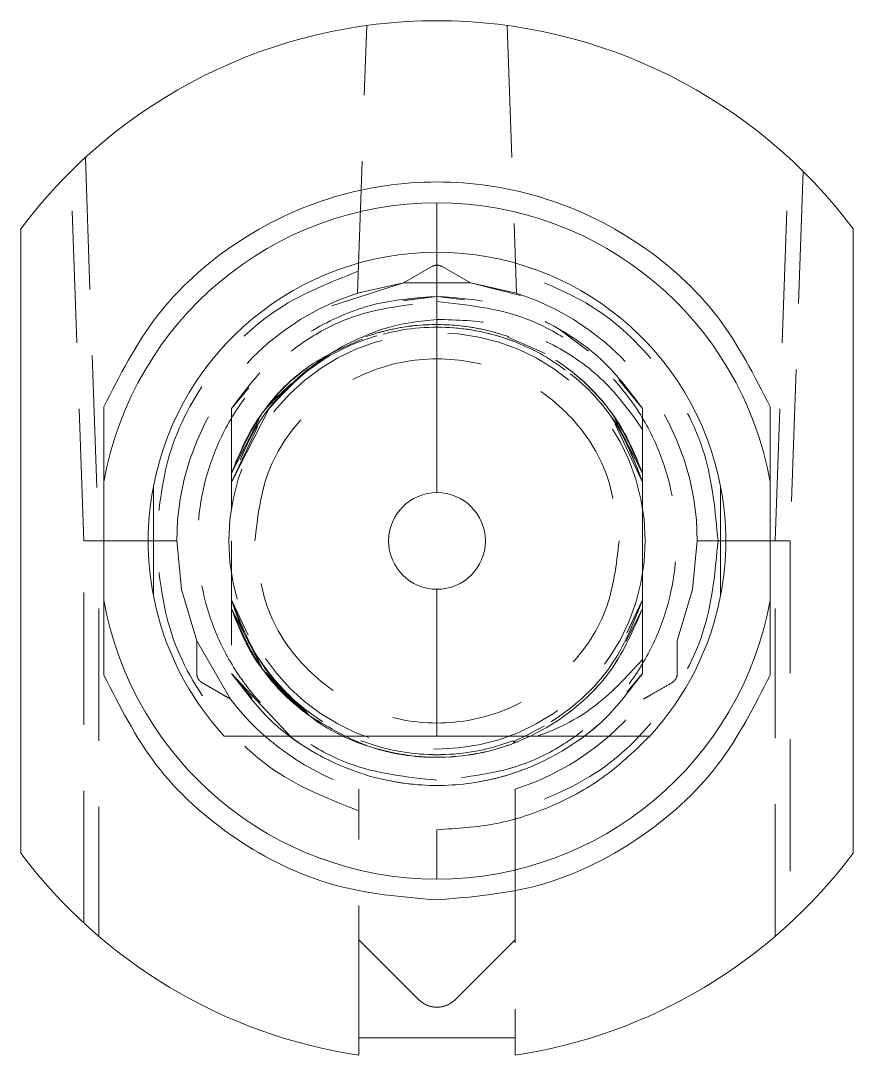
# Model space of a CAD drawing. Header units: millimetres. Extents: x -17 to 589, y 5 to 415.
# Drawn here: x 157.67 to 165.67, y 316.05 to 325.99 of the extents above; entities that cross this region are included whole.
import ezdxf

# ---------------------------------------------------------------- set-up
doc = ezdxf.new("R2010")
doc.units = ezdxf.units.MM
doc.linetypes.add('HIDDEN', pattern=[1.905, 1.27, -0.635])

msp = doc.modelspace()

# ---------------------------------------------------------------- linework, layer by layer
at = {"color": 7, "linetype": 'HIDDEN', "lineweight": 0}
for p, q in [((160.907, 323.369), (160.9969, 325.9431)), ((162.3469, 325.9431), (162.4368, 323.369)), ((158.2932, 324.6746), (158.4219, 320.9889)), ((164.9219, 320.9889), (165.0506, 324.6746)), ((158.2775, 320.9889), (158.1534, 324.5414)), ((165.1904, 324.5414), (165.0664, 320.9889)), ((161.3491, 323.468), (161.6219, 323.6255)), ((161.7219, 323.6255), (161.9948, 323.468)), ((161.3491, 323.468), (160.6609, 323.2478)), ((160.907, 323.369), (161.3491, 323.468)), ((161.9948, 323.468), (161.3491, 323.468)), ((161.9948, 323.468), (162.4368, 323.369)), ((162.4727, 323.3489), (161.9948, 323.468)), ((161.6719, 323.3389), (161.3482, 323.2983)), ((161.6719, 323.3389), (161.3616, 323.3)), ((161.9369, 323.3057), (161.6719, 323.3389)), ((163.1285, 322.8134), (162.8469, 323.0241)), ((162.7117, 322.7898), (162.3514, 322.9475)), ((163.6469, 322.2624), (163.4177, 322.5359)), ((159.8624, 322.4598), (159.6969, 322.2624)), ((159.8137, 322.4017), (159.6969, 322.2624)), ((159.6969, 321.9898), (159.6969, 322.2624)), ((159.6969, 322.2624), (159.6969, 321.6398)), ((159.6969, 321.5549), (160.0582, 322.2604)), ((163.6469, 321.6398), (163.6469, 322.2624)), ((159.6969, 321.6398), (159.9612, 322.1538)), ((159.9613, 322.1538), (159.6969, 321.6398)), ((159.6969, 321.6398), (159.9613, 322.1538)), ((159.9268, 322.0868), (159.6969, 321.6398)), ((159.697, 321.5549), (159.9478, 322.087)), ((159.9478, 322.087), (159.697, 321.5549)), ((159.697, 321.5549), (159.9478, 322.087)), ((159.9478, 322.087), (159.697, 321.5549)), ((163.6469, 321.6398), (163.3835, 322.1521)), ((163.3845, 322.1114), (163.6469, 321.5549)), ((163.6469, 321.5549), (163.3845, 322.1114)), ((163.3845, 322.1114), (163.6469, 321.5549)), ((163.6469, 321.5549), (163.3845, 322.1114)), ((159.6969, 321.5549), (159.9185, 322.0248)), ((159.9185, 322.0247), (159.6969, 321.5549)), ((163.6469, 321.3041), (163.6469, 322.0615)), ((163.6469, 322.0615), (163.6469, 321.6398)), ((158.9469, 321.5133), (158.9469, 321.5133)), ((159.6969, 321.5549), (159.6969, 321.3041)), ((163.6469, 320.6737), (163.6469, 321.3041)), ((158.4219, 320.9889), (158.2775, 320.9889)), ((158.2776, 317.3176), (158.2776, 320.9889)), ((158.9719, 320.9889), (158.4219, 320.9889)), ((158.9719, 320.9889), (159.1719, 320.9889)), ((159.6969, 320.9889), (159.6969, 320.7208)), ((164.1719, 320.9889), (164.3719, 320.9889)), ((164.9219, 320.9889), (164.3719, 320.9889)), ((164.9219, 320.9889), (165.0663, 320.9889)), ((165.0663, 320.9889), (165.0663, 317.3176)), ((159.6969, 320.9073), (159.6969, 320.6737)), ((159.6969, 320.6737), (159.6969, 320.4229)), ((163.6469, 319.7154), (163.6469, 320.6737)), ((159.8568, 320.0839), (159.6969, 320.4229)), ((159.6969, 320.4229), (159.8567, 320.0839)), ((163.6469, 320.4229), (163.4973, 320.1056)), ((163.4994, 320.11), (163.6469, 320.4229)), ((158.4219, 320.3386), (158.4219, 317.1892)), ((159.6969, 319.988), (159.6969, 320.338)), ((159.9909, 319.7663), (159.6969, 320.338)), ((159.9909, 319.7663), (159.6969, 320.338)), ((159.6969, 320.338), (159.8209, 320.0969)), ((163.485, 320.0232), (163.6469, 320.338)), ((163.6469, 319.988), (163.6469, 320.338)), ((163.6469, 320.338), (163.6469, 319.988)), ((164.9219, 317.1892), (164.9219, 320.3386)), ((159.3636, 320.029), (159.6864, 319.4698)), ((163.9803, 320.029), (163.9803, 319.7139)), ((160.2743, 319.0997), (159.6969, 319.7154)), ((159.6969, 319.7154), (159.8947, 319.4794)), ((163.4975, 319.5371), (163.6469, 319.7154)), ((159.6864, 319.4698), (159.4136, 319.6273)), ((160.9219, 316.2139), (160.9219, 318.3952)), ((162.4219, 318.3952), (162.4219, 316.2139)), ((161.4951, 316.5808), (160.9219, 317.154)), ((162.4219, 317.154), (161.8487, 316.5808))]:
    msp.add_line(p, q, dxfattribs=at)
at = {"color": 7, "linetype": 'Continuous', "lineweight": 15}
for p, q in [((161.6719, 323.7639), (161.6719, 324.2389)), ((157.6719, 323.9889), (157.6719, 317.9889)), ((165.6719, 317.9889), (165.6719, 323.9889)), ((161.6719, 323.7639), (161.6719, 321.4537)), ((161.6719, 320.5241), (161.6719, 319.1139)), ((161.6719, 317.7389), (161.6719, 318.2139)), ((160.9219, 316.2139), (162.4219, 316.2139)), ((160.9219, 316.0455), (160.9219, 316.2139)), ((162.4219, 316.0455), (162.4219, 316.2139))]:
    msp.add_line(p, q, dxfattribs=at)
at = {"color": 7, "linetype": 'HIDDEN', "lineweight": 0, "flags": 128}
for points in [[(162.6992, 322.7681), (162.6992, 322.7681)], [(159.6969, 322.2624), (159.6969, 322.2624)], [(163.6469, 322.2624), (163.6469, 322.2624)], [(163.6469, 322.2624), (163.6469, 322.2624)], [(163.6469, 322.2624), (163.6469, 322.2624)], [(163.6469, 322.2624), (163.6469, 322.2624)], [(163.6469, 322.2624), (163.6469, 322.2624)], [(163.6469, 322.2624), (163.6469, 322.2624)], [(163.6469, 322.2624), (163.6469, 322.2624)], [(163.4512, 322.0161), (163.4512, 322.0161)], [(159.6969, 321.5549), (159.6969, 321.5549)], [(159.6969, 321.5549), (159.6969, 321.5549)], [(159.6969, 321.5549), (159.6969, 321.5549)], [(159.6969, 321.5549), (159.6969, 321.5549)], [(159.6969, 321.5549), (159.6969, 321.5549)], [(159.6969, 321.5549), (159.6969, 321.5549)], [(159.6969, 321.5549), (159.6969, 321.5549)], [(159.6969, 321.5549), (159.6969, 321.5549)], [(163.6469, 321.3041), (163.6469, 321.3041)], [(159.3636, 320.029), (159.2157, 320.5233), (159.1719, 320.9974)], [(164.1719, 320.9889), (164.1282, 320.5233), (163.9803, 320.029)], [(163.6469, 320.6737), (163.6469, 320.6737)], [(159.6969, 320.4229), (159.6969, 320.4229)], [(159.6969, 320.4229), (159.6969, 320.4229)], [(159.6969, 320.4229), (159.6969, 320.4229)], [(159.6969, 320.4229), (159.6969, 320.4229)], [(159.6969, 320.4229), (159.6969, 320.4229)], [(159.6969, 319.7154), (159.6969, 319.7154)], [(163.6469, 319.7154), (163.6469, 319.7154)], [(163.6469, 319.7154), (163.6469, 319.7154)], [(163.6469, 319.7154), (163.6469, 319.7154)], [(163.6469, 319.7154), (163.6469, 319.7154)], [(163.6469, 319.7154), (163.6469, 319.7154)], [(163.6469, 319.7154), (163.6469, 319.7154)], [(163.6469, 319.7154), (163.6469, 319.7154)], [(163.6469, 319.7154), (163.6469, 319.7154)], [(162.448, 319.0597), (162.4194, 319.0559), (162.4105, 319.0558), (162.4092, 319.056), (162.4083, 319.0564), (162.4082, 319.0566), (162.4081, 319.0566), (162.4081, 319.0567), (162.4081, 319.0567), (162.4081, 319.0567), (162.4081, 319.0567), (162.4081, 319.0567), (162.4081, 319.0566), (162.4081, 319.0564), (162.4081, 319.0563), (162.4081, 319.0563), (162.4081, 319.0563), (162.4081, 319.0563), (162.4081, 319.0563), (162.4081, 319.0564), (162.408, 319.0566), (162.408, 319.0568), (162.408, 319.0569), (162.408, 319.0569), (162.408, 319.057), (162.4079, 319.057), (162.4079, 319.057), (162.4079, 319.057), (162.4079, 319.0573), (162.408, 319.0577), (162.4084, 319.0583), (162.4113, 319.061), (162.5408, 319.1252), (162.7038, 319.2123)]]:
    msp.add_lwpolyline(points, dxfattribs=at)
at = {"color": 7, "linetype": 'HIDDEN', "lineweight": 0}
msp.add_circle((161.6719, 320.9889), 2, dxfattribs=at)
at = {"color": 7, "linetype": 'Continuous', "lineweight": 15}
for radius, start, end in [(5, 36.8699, 143.1301), (3.25, 90, 169.93673), (3.25, 10.06327, 90), (2.775, 90, 169.10705), (2.775, 10.89295, 90), (2.775, 169.10676, 190.89295), (2.775, 349.10668, 10.89376), (0.4648, 90, 270), (0.4648, 270, 90), (3.25, 190.06327, 270), (2.775, 190.89324, 222.50663), (3.25, 270, 349.93673), (2.775, 317.49336, 349.10705), (5, 216.8699, 261.37307), (5, 278.62693, 323.1301)]:
    msp.add_arc((161.6719, 320.9889), radius, start, end, dxfattribs=at)
at = {"color": 7, "linetype": 'HIDDEN', "lineweight": 0}
for radius, start, end in [(2.5, 107.81569, 180), (2.5, 0, 72.18431), (2.35, 233.50581, 327.18508), (2.5, 217.42024, 252.5424), (2.5, 287.4576, 322.57976)]:
    msp.add_arc((161.6719, 320.9889), radius, start, end, dxfattribs=at)
at = {"color": 7, "linetype": 'Continuous', "lineweight": 15}
for points, knots in [([(158.4719, 322.2783), (158.6229, 322.5773), (158.9316, 323.189), (159.7149, 323.8911), (160.6546, 324.3395), (161.6719, 324.4875), (162.6893, 324.3395), (163.6289, 323.8911), (164.4122, 323.189), (164.721, 322.5773), (164.8719, 322.2783)], [0, 0, 0, 0, 0.122204, 0.25, 0.377796, 0.5, 0.622204, 0.75, 0.877796, 1, 1, 1, 1]), ([(158.4719, 321.5568), (158.4719, 321.5573), (158.4719, 321.5585), (158.4719, 321.5702), (158.4719, 321.6137), (158.4719, 321.8102), (158.4719, 322.0441), (158.4719, 322.2403), (158.4719, 322.2783)], [0, 0, 0, 0, 0.016929, 0.039301, 0.081695, 0.236198, 0.852157, 1, 1, 1, 1]), ([(164.8719, 321.5568), (164.8719, 321.5573), (164.8719, 321.5585), (164.8719, 321.5702), (164.8719, 321.6137), (164.8719, 321.8102), (164.8719, 322.0441), (164.8719, 322.2403), (164.8719, 322.2783)], [0, 0, 0, 0, 0.016929, 0.039301, 0.081695, 0.236198, 0.852157, 1, 1, 1, 1]), ([(158.4719, 320.421), (158.4719, 320.5969), (158.4719, 320.9494), (158.4719, 321.3425), (158.4719, 321.5349), (158.4719, 321.5568)], [0, 0, 0, 0, 0.4691, 0.939613, 1, 1, 1, 1]), ([(158.9469, 321.5133), (158.9469, 321.2232), (158.9469, 320.8701), (158.9469, 320.5259), (158.9469, 320.4645)], [0, 0, 0, 0, 0.821486, 1, 1, 1, 1]), ([(164.3969, 320.4645), (164.3969, 320.7546), (164.3969, 321.1077), (164.3969, 321.4519), (164.3969, 321.5133)], [0, 0, 0, 0, 0.821497, 1, 1, 1, 1]), ([(164.8719, 320.421), (164.8719, 320.5969), (164.8719, 320.9494), (164.8719, 321.3425), (164.8719, 321.5349), (164.8719, 321.5568)], [0, 0, 0, 0, 0.4691, 0.939613, 1, 1, 1, 1]), ([(158.4719, 319.6995), (158.4719, 319.834), (158.4719, 320.0078), (158.4719, 320.2021), (158.4719, 320.2827), (158.4719, 320.3367), (158.4719, 320.3763), (158.4719, 320.4025), (158.4719, 320.4165), (158.4719, 320.4206), (158.4719, 320.4209), (158.4719, 320.421)], [0, 0, 0, 0, 0.52193, 0.674707, 0.779637, 0.851731, 0.901665, 0.954566, 0.975881, 0.993094, 1, 1, 1, 1]), ([(164.8719, 319.6995), (164.8719, 319.834), (164.8719, 320.0078), (164.8719, 320.2021), (164.8719, 320.2827), (164.8719, 320.3367), (164.8719, 320.3763), (164.8719, 320.4025), (164.8719, 320.4165), (164.8719, 320.4206), (164.8719, 320.4209), (164.8719, 320.421)], [0, 0, 0, 0, 0.52193, 0.674707, 0.779637, 0.851731, 0.901665, 0.954566, 0.975881, 0.993094, 1, 1, 1, 1]), ([(161.6659, 317.5389), (161.3324, 317.5675), (160.6502, 317.6261), (159.7125, 318.0923), (158.9308, 318.7892), (158.6226, 319.4006), (158.4719, 319.6995)], [0, 0, 0, 0, 0.244424, 0.5, 0.755576, 1, 1, 1, 1]), ([(164.8719, 319.6995), (164.7207, 319.3998), (164.4115, 318.7866), (163.6265, 318.0886), (162.6849, 317.6231), (162.0004, 317.5665), (161.6659, 317.5389)], [0, 0, 0, 0, 0.24439, 0.5, 0.75561, 1, 1, 1, 1]), ([(159.6262, 319.1139), (160.0638, 319.1139), (160.6668, 319.1139), (161.4556, 319.1139), (161.6719, 319.1139)], [0, 0, 0, 0, 0.725757, 1, 1, 1, 1]), ([(161.6719, 319.1139), (161.8668, 319.1139), (162.3713, 319.1139), (163.053, 319.1139), (163.502, 319.1139), (163.7177, 319.1139)], [0, 0, 0, 0, 0.246526, 0.63814, 1, 1, 1, 1]), ([(161.6719, 318.2139), (161.8637, 318.2253), (162.2472, 318.2482), (162.7964, 318.433), (163.3037, 318.7129), (163.5797, 318.9802), (163.7177, 319.1139)], [0, 0, 0, 0, 0.25, 0.5, 0.75, 1, 1, 1, 1])]:
    msp.add_open_spline(points, degree=3, knots=knots, dxfattribs=at)
at = {"color": 7, "linetype": 'HIDDEN', "lineweight": 0}
for points, knots in [([(160.9144, 323.5805), (160.651, 323.4767), (160.1098, 323.2636), (159.4762, 322.6347), (159.0503, 321.8501), (158.9976, 321.2709), (158.9719, 320.9889)], [0, 0, 0, 0, 0.243423, 0.5, 0.756577, 1, 1, 1, 1]), ([(164.3719, 320.9889), (164.3462, 321.2709), (164.2935, 321.8501), (163.8676, 322.6347), (163.234, 323.2636), (162.6929, 323.4767), (162.4294, 323.5805)], [0, 0, 0, 0, 0.243423, 0.5, 0.756577, 1, 1, 1, 1]), ([(161.6719, 318.6889), (161.3827, 318.7198), (160.9362, 318.7675), (160.4001, 319.0538), (160.0347, 319.351), (159.7354, 319.717), (159.4581, 320.253), (159.3161, 320.9889), (159.4581, 321.7246), (159.7353, 322.2607), (160.0344, 322.6266), (160.3999, 322.9239), (160.9361, 323.2103), (161.3827, 323.258), (161.6719, 323.2889)], [0, 0, 0, 0, 0.1197215, 0.1848235, 0.25, 0.315102, 0.3802785, 0.5, 0.6197215, 0.6848235, 0.75, 0.815102, 0.8802785, 1, 1, 1, 1]), ([(161.6719, 323.2889), (161.9611, 323.258), (162.4076, 323.2103), (162.9438, 322.924), (163.3092, 322.6268), (163.6084, 322.2608), (163.8857, 321.7248), (164.0277, 320.9889), (163.8857, 320.2532), (163.6085, 319.7171), (163.3095, 319.3512), (162.9439, 319.0539), (162.4078, 318.7675), (161.9611, 318.7198), (161.6719, 318.6889)], [0, 0, 0, 0, 0.1197215, 0.1848235, 0.25, 0.315102, 0.3802785, 0.5, 0.6197215, 0.6848235, 0.75, 0.815102, 0.8802785, 1, 1, 1, 1]), ([(159.6969, 321.6398), (159.7836, 321.8397), (159.9571, 322.2396), (160.4354, 322.7008), (161.0203, 323.0001), (161.6719, 323.1026), (162.3236, 323.0001), (162.9084, 322.7008), (163.3868, 322.2396), (163.5602, 321.8398), (163.6469, 321.6398)], [0, 0, 0, 0, 0.125, 0.25, 0.375, 0.5, 0.625, 0.75, 0.875, 1, 1, 1, 1]), ([(160.7674, 322.8614), (160.91, 322.9294), (161.1969, 323.0663), (161.513, 323.1007), (161.6719, 323.118)], [0, 0, 0, 0, 0.4970634, 1, 1, 1, 1]), ([(163.6469, 321.6398), (163.5921, 321.7771), (163.4825, 322.0516), (163.2125, 322.4075), (162.8794, 322.7016), (162.4901, 322.9177), (162.0642, 323.0474), (161.6213, 323.0825), (161.1777, 323.0293), (160.9042, 322.9173), (160.7674, 322.8613)], [0, 0, 0, 0, 0.125, 0.25, 0.375, 0.5, 0.625, 0.75, 0.875, 1, 1, 1, 1]), ([(163.6469, 322.0615), (163.5298, 322.2244), (163.297, 322.5481), (162.8039, 322.8889), (162.2525, 323.1027), (161.8646, 323.1129), (161.6719, 323.118)], [0, 0, 0, 0, 0.255054, 0.506739, 0.755054, 1, 1, 1, 1]), ([(163.6469, 321.5549), (163.566, 321.7617), (163.4042, 322.1754), (162.9277, 322.6577), (162.3359, 322.9715), (161.6719, 323.0793), (161.0079, 322.9716), (160.4162, 322.6576), (159.9397, 322.1754), (159.7779, 321.7617), (159.6969, 321.5549)], [0, 0, 0, 0, 0.125, 0.25, 0.375, 0.5, 0.625, 0.75, 0.875, 1, 1, 1, 1]), ([(160.0582, 322.2604), (160.1862, 322.3987), (160.4423, 322.6754), (160.9509, 322.9387), (161.5047, 323.063), (162.0732, 323.0301), (162.6118, 322.8453), (163.0774, 322.5206), (163.4484, 322.0844), (163.5807, 321.7314), (163.6469, 321.5549)], [0, 0, 0, 0, 0.125, 0.25, 0.375001, 0.500001, 0.625001, 0.750001, 0.875, 1, 1, 1, 1]), ([(160.9548, 322.9284), (160.782, 322.8532), (160.41, 322.6913), (159.9582, 322.2367), (159.784, 321.8388), (159.6969, 321.6398)], [0, 0, 0, 0, 0.3025439, 0.6512717, 1, 1, 1, 1]), ([(160.7674, 322.8614), (160.6333, 322.7788), (160.3664, 322.6145), (160.1605, 322.378), (160.0582, 322.2604)], [0, 0, 0, 0, 0.502467, 1, 1, 1, 1]), ([(159.6969, 321.6398), (159.7797, 321.8438), (159.9194, 322.1884), (160.1969, 322.4321), (160.3101, 322.5315)], [0, 0, 0, 0, 0.59211, 1, 1, 1, 1]), ([(159.6969, 321.5549), (159.6969, 321.5553), (159.6969, 321.556), (159.6969, 321.5629), (159.6969, 321.5895), (159.6969, 321.618), (159.6969, 321.6398)], [0, 0, 0, 0, 0.0688677, 0.1454157, 0.3449093, 1, 1, 1, 1]), ([(159.6969, 321.6398), (159.6969, 321.6182), (159.6969, 321.5901), (159.6969, 321.5629), (159.6969, 321.556), (159.6969, 321.5552), (159.6969, 321.5549)], [0, 0, 0, 0, 0.659358, 0.855274, 0.930498, 1, 1, 1, 1]), ([(159.6969, 321.5549), (159.6969, 321.5553), (159.6969, 321.556), (159.6969, 321.5629), (159.6969, 321.5895), (159.6969, 321.618), (159.6969, 321.6398)], [0, 0, 0, 0, 0.068948, 0.145582, 0.345171, 1, 1, 1, 1]), ([(163.6469, 321.5549), (163.6469, 321.5553), (163.6469, 321.556), (163.6469, 321.5629), (163.6469, 321.5895), (163.6469, 321.618), (163.6469, 321.6398)], [0, 0, 0, 0, 0.068863, 0.145381, 0.344814, 1, 1, 1, 1]), ([(163.6469, 321.5549), (163.6469, 321.5553), (163.6469, 321.556), (163.6469, 321.5629), (163.6469, 321.5895), (163.6469, 321.618), (163.6469, 321.6398)], [0, 0, 0, 0, 0.068947, 0.145569, 0.345136, 1, 1, 1, 1]), ([(163.6469, 321.6398), (163.6469, 321.6182), (163.6469, 321.5901), (163.6469, 321.5629), (163.6469, 321.556), (163.6469, 321.5552), (163.6469, 321.5549)], [0, 0, 0, 0, 0.659587, 0.855421, 0.930569, 1, 1, 1, 1]), ([(160.9219, 318.3952), (160.6576, 318.4984), (160.1147, 318.7106), (159.4784, 319.3398), (159.0507, 320.1258), (158.9977, 320.7063), (158.9719, 320.9889)], [0, 0, 0, 0, 0.243392, 0.5, 0.756608, 1, 1, 1, 1]), ([(164.3719, 320.9889), (164.3461, 320.7063), (164.2932, 320.1258), (163.8654, 319.3398), (163.2292, 318.7106), (162.6862, 318.4984), (162.4219, 318.3952)], [0, 0, 0, 0, 0.243392, 0.5, 0.756608, 1, 1, 1, 1]), ([(159.6969, 320.4229), (159.6969, 320.4225), (159.6969, 320.4218), (159.6969, 320.4149), (159.6969, 320.3883), (159.6969, 320.3598), (159.6969, 320.338)], [0, 0, 0, 0, 0.068898, 0.145453, 0.344929, 1, 1, 1, 1]), ([(159.6969, 320.338), (159.6969, 320.3596), (159.6969, 320.3877), (159.6969, 320.4149), (159.6969, 320.4218), (159.6969, 320.4226), (159.6969, 320.4229)], [0, 0, 0, 0, 0.659471, 0.855328, 0.930516, 1, 1, 1, 1]), ([(159.6969, 320.4229), (159.7451, 320.2837), (159.8415, 320.0053), (160.0205, 319.7712), (160.11, 319.6542)], [0, 0, 0, 0, 0.500001, 1, 1, 1, 1]), ([(163.6469, 320.4229), (163.566, 320.2161), (163.4042, 319.8024), (162.9277, 319.3202), (162.3359, 319.0063), (161.6719, 318.8985), (161.0079, 319.0062), (160.4162, 319.3202), (159.9397, 319.8024), (159.7778, 320.2161), (159.6969, 320.4229)], [0, 0, 0, 0, 0.125, 0.25, 0.375, 0.5, 0.625, 0.75, 0.875, 1, 1, 1, 1]), ([(159.6969, 320.4229), (159.7778, 320.2161), (159.9397, 319.8024), (160.4162, 319.3202), (161.0079, 319.0062), (161.6719, 318.8985), (162.3359, 319.0063), (162.9277, 319.3202), (163.4042, 319.8024), (163.566, 320.2161), (163.6469, 320.4229)], [0, 0, 0, 0, 0.125, 0.25, 0.375, 0.5, 0.625, 0.75, 0.875, 1, 1, 1, 1]), ([(163.6469, 320.4229), (163.566, 320.2161), (163.4041, 319.8024), (162.9277, 319.3202), (162.3359, 319.0063), (161.6719, 318.8985), (161.0079, 319.0063), (160.4162, 319.3202), (159.9397, 319.8024), (159.7779, 320.2161), (159.697, 320.4229)], [0, 0, 0, 0, 0.125, 0.25, 0.375, 0.5, 0.625, 0.75, 0.875, 1, 1, 1, 1]), ([(159.697, 320.4229), (159.7779, 320.2161), (159.9397, 319.8024), (160.4162, 319.3202), (161.0079, 319.0063), (161.6719, 318.8985), (162.3359, 319.0063), (162.9277, 319.3202), (163.4041, 319.8024), (163.566, 320.2161), (163.6469, 320.4229)], [0, 0, 0, 0, 0.125, 0.25, 0.375, 0.5, 0.625, 0.75, 0.875, 1, 1, 1, 1]), ([(163.6469, 320.4229), (163.566, 320.2161), (163.4041, 319.8024), (162.9277, 319.3202), (162.3359, 319.0063), (161.6719, 318.8985), (161.0079, 319.0063), (160.4162, 319.3202), (159.9397, 319.8024), (159.7779, 320.2161), (159.697, 320.4229)], [0, 0, 0, 0, 0.125, 0.25, 0.375, 0.5, 0.625, 0.75, 0.875, 1, 1, 1, 1]), ([(159.697, 320.4229), (159.7779, 320.2161), (159.9397, 319.8024), (160.4162, 319.3202), (161.0079, 319.0063), (161.6719, 318.8985), (162.3359, 319.0063), (162.9277, 319.3202), (163.4041, 319.8024), (163.566, 320.2161), (163.6469, 320.4229)], [0, 0, 0, 0, 0.125, 0.25, 0.375, 0.5, 0.625, 0.75, 0.875, 1, 1, 1, 1]), ([(163.6469, 320.338), (163.6469, 320.3596), (163.6469, 320.3877), (163.6469, 320.4149), (163.6469, 320.4218), (163.6469, 320.4225), (163.6469, 320.4229)], [0, 0, 0, 0, 0.6593264, 0.8552765, 0.9305099, 1, 1, 1, 1]), ([(163.6469, 320.4229), (163.6469, 320.4225), (163.6469, 320.4218), (163.6469, 320.415), (163.6469, 320.3883), (163.6469, 320.3598), (163.6469, 320.338)], [0, 0, 0, 0, 0.06884, 0.145314, 0.344679, 1, 1, 1, 1]), ([(163.6469, 320.338), (163.6469, 320.3596), (163.6469, 320.3877), (163.6469, 320.415), (163.6469, 320.4218), (163.6469, 320.4226), (163.6469, 320.4229)], [0, 0, 0, 0, 0.659561, 0.855379, 0.930537, 1, 1, 1, 1]), ([(160.4352, 319.3172), (160.2725, 319.4587), (159.9473, 319.7417), (159.7804, 320.1392), (159.6969, 320.338)], [0, 0, 0, 0, 0.5, 1, 1, 1, 1]), ([(160.2111, 319.5448), (160.1344, 319.6139), (159.8957, 319.8291), (159.7773, 320.1322), (159.6969, 320.338)], [0, 0, 0, 0, 0.321279, 1, 1, 1, 1]), ([(159.6969, 320.338), (159.7837, 320.1381), (159.9571, 319.7382), (160.4354, 319.277), (161.0203, 318.9777), (161.6719, 318.8753), (162.3236, 318.9777), (162.9084, 319.277), (163.3868, 319.7382), (163.5602, 320.1381), (163.6469, 320.338)], [0, 0, 0, 0, 0.1249999, 0.2499999, 0.3749998, 0.4999998, 0.6249998, 0.7499998, 0.8749999, 1, 1, 1, 1]), ([(163.6469, 320.338), (163.5602, 320.1381), (163.3868, 319.7382), (162.9084, 319.277), (162.3238, 318.9779), (161.6711, 318.8747), (161.0232, 318.9798), (160.4409, 319.2613), (160.1639, 319.574), (160.0314, 319.7235)], [0, 0, 0, 0, 0.1445634, 0.2891268, 0.4336901, 0.5782535, 0.7228168, 0.8673802, 1, 1, 1, 1]), ([(163.6469, 320.338), (163.5602, 320.1381), (163.3868, 319.7382), (162.9084, 319.277), (162.3239, 318.978), (161.6708, 318.8744), (161.0243, 318.9811), (160.4811, 319.236), (160.2338, 319.5105), (160.1321, 319.6234)], [0, 0, 0, 0, 0.149287, 0.298575, 0.447862, 0.59715, 0.746437, 0.895724, 1, 1, 1, 1]), ([(160.142, 319.6135), (160.2406, 319.5042), (160.485, 319.2334), (161.0244, 318.9812), (161.6708, 318.8743), (162.3239, 318.9779), (162.9084, 319.2769), (163.3868, 319.7382), (163.5602, 320.1381), (163.6469, 320.338)], [0, 0, 0, 0, 0.101378, 0.251148, 0.400918, 0.550689, 0.700459, 0.85023, 1, 1, 1, 1]), ([(163.6469, 320.338), (163.5602, 320.1381), (163.3868, 319.7382), (162.9084, 319.2769), (162.3239, 318.978), (161.6706, 318.874), (161.0254, 318.9824), (160.5124, 319.2158), (160.2883, 319.4604), (160.2111, 319.5448)], [0, 0, 0, 0, 0.153218, 0.306436, 0.459655, 0.612873, 0.766091, 0.919309, 1, 1, 1, 1]), ([(160.4532, 319.304), (160.6406, 319.1928), (161.0155, 318.9705), (161.6732, 318.8772), (162.3232, 318.9772), (162.9085, 319.2772), (163.3867, 319.7382), (163.5602, 320.1381), (163.6469, 320.338)], [0, 0, 0, 0, 0.166667, 0.333333, 0.5, 0.666667, 0.833333, 1, 1, 1, 1]), ([(159.3636, 319.7139), (159.3636, 319.7959), (159.3636, 319.9043), (159.3636, 320.0008), (159.3636, 320.0254), (159.3636, 320.0278), (159.3636, 320.029)], [0, 0, 0, 0, 0.638718, 0.843747, 0.925001, 1, 1, 1, 1]), ([(163.9803, 319.7139), (163.9803, 319.7959), (163.9803, 319.9043), (163.9803, 320.0008), (163.9803, 320.0254), (163.9803, 320.0278), (163.9803, 320.029)], [0, 0, 0, 0, 0.638677, 0.843739, 0.924999, 1, 1, 1, 1]), ([(163.6469, 319.8499), (163.4942, 319.6831), (163.1887, 319.3493), (162.7363, 319.1352), (162.4837, 319.069), (162.448, 319.0596)], [0, 0, 0, 0, 0.461832, 0.924144, 1, 1, 1, 1]), ([(159.4136, 319.6273), (159.4063, 319.6322), (159.3919, 319.642), (159.3761, 319.6634), (159.3655, 319.6878), (159.3642, 319.7052), (159.3636, 319.7139)], [0, 0, 0, 0, 0.250801, 0.5, 0.7492, 1, 1, 1, 1]), ([(159.3636, 319.7139), (159.3639, 319.7062), (159.3643, 319.6958), (159.3698, 319.6785), (159.3735, 319.6702), (159.3766, 319.6644), (159.3801, 319.6587), (159.3855, 319.6511), (159.3979, 319.6371), (159.4069, 319.6315), (159.4136, 319.6273)], [0, 0, 0, 0, 0.300148, 0.406676, 0.452606, 0.495873, 0.540099, 0.586724, 0.694539, 1, 1, 1, 1]), ([(163.9803, 319.7139), (163.9796, 319.7052), (163.9783, 319.6878), (163.9678, 319.6634), (163.9519, 319.642), (163.9375, 319.6322), (163.9303, 319.6273)], [0, 0, 0, 0, 0.250801, 0.5, 0.7492, 1, 1, 1, 1]), ([(163.9303, 319.6273), (163.9368, 319.6314), (163.9456, 319.637), (163.9578, 319.6504), (163.9631, 319.6578), (163.9667, 319.6633), (163.9698, 319.6692), (163.9737, 319.6777), (163.9796, 319.6955), (163.98, 319.7061), (163.9803, 319.7139)], [0, 0, 0, 0, 0.300148, 0.406676, 0.452606, 0.495873, 0.540099, 0.586724, 0.694539, 1, 1, 1, 1]), ([(159.4136, 319.6273), (159.4846, 319.5863), (159.5785, 319.5321), (159.662, 319.4839), (159.6833, 319.4715), (159.6854, 319.4703), (159.6864, 319.4698)], [0, 0, 0, 0, 0.638721, 0.843752, 0.925004, 1, 1, 1, 1]), ([(160.11, 319.6542), (160.1966, 319.5621), (160.2983, 319.4539), (160.4119, 319.3498), (160.4314, 319.3279), (160.4353, 319.321), (160.4356, 319.3186), (160.4355, 319.3177), (160.4353, 319.3173), (160.4352, 319.3172)], [0, 0, 0, 0, 0.805359, 0.945967, 0.982692, 0.993233, 0.996919, 0.998502, 1, 1, 1, 1]), ([(163.6574, 319.4698), (163.6584, 319.4703), (163.6605, 319.4716), (163.6819, 319.4839), (163.7342, 319.5141), (163.8212, 319.5643), (163.892, 319.6052), (163.9303, 319.6273)], [0, 0, 0, 0, 0.074114, 0.154923, 0.35991, 0.65372, 1, 1, 1, 1]), ([(160.9219, 318.3952), (160.9219, 318.4229), (160.9219, 318.478), (160.9219, 318.5462), (160.9219, 318.5954), (160.9219, 318.6012), (160.9219, 318.604)], [0, 0, 0, 0, 0.258105, 0.512595, 0.755594, 1, 1, 1, 1]), ([(162.4219, 318.3952), (162.4219, 318.423), (162.4219, 318.4782), (162.4219, 318.5464), (162.4219, 318.5954), (162.4219, 318.6012), (162.4219, 318.604)], [0, 0, 0, 0, 0.25862, 0.513617, 0.75609, 1, 1, 1, 1])]:
    msp.add_open_spline(points, degree=3, knots=knots, dxfattribs=at)
for points in [[(161.6219, 323.6255), (161.6298, 323.6293), (161.6456, 323.6369), (161.6719, 323.6399), (161.6982, 323.6369), (161.714, 323.6293), (161.7219, 323.6255)], [(161.6719, 323.3389), (161.4764, 323.3248), (161.0852, 323.2967), (160.537, 323.0711), (160.0504, 322.7326), (159.8147, 322.4192), (159.6969, 322.2624)], [(161.6719, 323.3389), (161.4764, 323.3248), (161.0852, 323.2967), (160.537, 323.0711), (160.0504, 322.7326), (159.8147, 322.4192), (159.6969, 322.2624)], [(163.6469, 322.2624), (163.5291, 322.4192), (163.2935, 322.7326), (162.8068, 323.0711), (162.2586, 323.2967), (161.8675, 323.3248), (161.6719, 323.3389)], [(163.6469, 322.2624), (163.5291, 322.4192), (163.2935, 322.7326), (162.8068, 323.0711), (162.2586, 323.2967), (161.8675, 323.3248), (161.6719, 323.3389)], [(159.9219, 320.9889), (159.9482, 321.2179), (160.0008, 321.676), (160.4055, 322.2585), (160.984, 322.6478), (161.6719, 322.7845), (162.3599, 322.6478), (162.9383, 322.2585), (163.343, 321.676), (163.3956, 321.2179), (163.4219, 320.9889)], [(163.4219, 320.9889), (163.3956, 320.7599), (163.343, 320.3018), (162.9383, 319.7192), (162.3599, 319.33), (161.6719, 319.1933), (160.984, 319.33), (160.4055, 319.7192), (160.0008, 320.3018), (159.9482, 320.7599), (159.9219, 320.9889)], [(159.6969, 320.4229), (159.7451, 320.2837), (159.8415, 320.0053), (160.0205, 319.7712), (160.11, 319.6542)], [(159.6969, 319.7154), (159.8147, 319.5588), (160.0504, 319.2456), (160.537, 318.9049), (161.0852, 318.6876), (161.6719, 318.6145), (162.2586, 318.6876), (162.8068, 318.9049), (163.2935, 319.2456), (163.5291, 319.5588), (163.6469, 319.7154)], [(161.8487, 316.5808), (161.8229, 316.5603), (161.7712, 316.5193), (161.6719, 316.5018), (161.5726, 316.5193), (161.521, 316.5603), (161.4951, 316.5808)]]:
    msp.add_open_spline(points, degree=3, dxfattribs=at)

doc.saveas('drawing.dxf')
